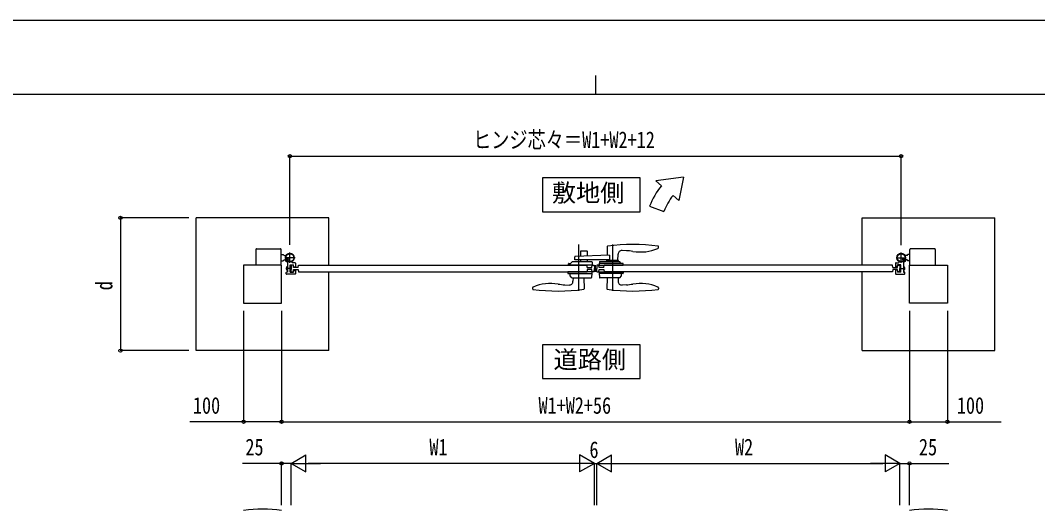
# Model space of a CAD drawing. Units: millimetres, scale not verified. Extents: x -4205 to 4205, y -2970 to 2970.
# Drawn here: x -1522 to 1161, y 1678 to 2970 of the extents above; entities that cross this region are included whole.
import ezdxf
from ezdxf.enums import TextEntityAlignment as Align

# ---------------------------------------------------------------- set-up
doc = ezdxf.new("R2010")
doc.units = ezdxf.units.MM
doc.header["$LTSCALE"] = 10
for name, color, linetype in [('0-1_USER1', 3, 'Continuous'), ('0-2_YKK_12', 2, 'Continuous'), ('0-3_YKK_13', 4, 'Continuous'), ('0-4_YKK_A1', 4, 'Continuous'), ('0-5_YKK_D', 6, 'Continuous'), ('0-6_YKK_ZWAK', 7, 'Continuous')]:
    doc.layers.add(name, color=color, linetype=linetype)
doc.styles.add('ＭＳ ゴシック', font='')
doc.styles.get('ＭＳ ゴシック').set_extended_font_data('MS Gothic')

msp = doc.modelspace()

# ---------------------------------------------------------------- linework, layer by layer
at = {"layer": '0-1_USER1'}
for points in [[(-144.51, 2554.58), (-144.51, 2465.33), (113.09, 2465.33), (113.09, 2554.58)], [(-144.51, 2115.14), (-144.51, 2025.89), (113.09, 2025.89), (113.09, 2115.14)]]:
    msp.add_lwpolyline(points, close=True, dxfattribs=at)
at = {"layer": '0-2_YKK_12'}
for p, q in [((-49.98, 2379.53), (-49.98, 2257.48)), ((40.02, 2379.53), (40.02, 2257.48)), ((-4.98, 2307.55), (-4.98, 2324.55))]:
    msp.add_line(p, q, dxfattribs=at)
at = {"layer": '0-3_YKK_13'}
for p, q in [((-27.49, 2362.04), (-43.49, 2362.04)), ((26, 2374.02), (25.6, 2350.74)), ((76.27, 2363), (64.95, 2363.59)), ((160.93, 2370.76), (161.02, 2373.36)), ((161.02, 2373.36), (161.01, 2374.02)), ((-59.98, 2339.05), (-59.98, 2346.78)), ((32.2, 2339.05), (-59.98, 2339.05)), ((32.2, 2350.97), (-59.02, 2347.78)), ((-44.49, 2361.04), (-44.49, 2348.34)), ((-44.49, 2339.05), (-44.49, 2334.04)), ((-26.49, 2348.97), (-26.49, 2361.04)), ((-26.49, 2334.04), (-26.49, 2339.05)), ((24.07, 2336.55), (24.07, 2334.55)), ((55.47, 2337.05), (24.57, 2337.05)), ((25.74, 2337.05), (25.74, 2339.05)), ((32.2, 2350.97), (32.2, 2339.05)), ((54.27, 2337.05), (54.42, 2353.69)), ((55.97, 2334.55), (55.97, 2336.55)), ((-77.84, 2307.55), (-77.98, 2303.55)), ((-15.12, 2307.55), (-77.84, 2307.55)), ((-76.34, 2324.55), (-76.48, 2328.54)), ((-14.64, 2334.04), (-66.49, 2334.04)), ((-15.12, 2307.55), (-14.98, 2303.55)), ((-13.64, 2333.08), (-13.48, 2328.54)), ((-13.48, 2328.54), (-13.62, 2324.55)), ((5.18, 2333.08), (5.02, 2328.55)), ((5.02, 2328.55), (5.16, 2324.55)), ((5.16, 2307.55), (5.02, 2303.55)), ((67.02, 2329.55), (5.05, 2329.55)), ((5.16, 2324.55), (67.88, 2324.55)), ((5.16, 2307.55), (67.88, 2307.55)), ((6.18, 2334.05), (58.02, 2334.05)), ((62.52, 2329.55), (58.02, 2334.05)), ((67.88, 2324.55), (68.02, 2328.55)), ((67.88, 2307.55), (68.02, 2303.55)), ((-77.98, 2303.55), (-77.98, 2303.51)), ((-76.98, 2302.55), (-15.02, 2302.55)), ((-72.98, 2302.55), (-72.78, 2296.75)), ((-72.63, 2296.41), (-67.92, 2291.69)), ((-67.56, 2291.55), (-16.36, 2291.55)), ((-64.25, 2291.55), (-64.41, 2282.32)), ((-35.71, 2291.55), (-35.21, 2262.84)), ((-14.98, 2303.55), (-15.37, 2292.51)), ((5.02, 2303.55), (5.41, 2292.51)), ((67.02, 2302.55), (5.05, 2302.55)), ((57.6, 2291.55), (6.4, 2291.55)), ((25.75, 2291.55), (25.25, 2262.84)), ((54.29, 2291.55), (54.45, 2282.32)), ((62.67, 2296.41), (57.96, 2291.69)), ((63.02, 2302.55), (62.82, 2296.75)), ((68.02, 2303.55), (68.02, 2303.51)), ((-86.23, 2273.1), (-74.93, 2272.51)), ((-35.21, 2262.84), (-35.22, 2262.18)), ((25.25, 2262.84), (25.26, 2262.18)), ((76.27, 2273.1), (64.97, 2272.51))]:
    msp.add_line(p, q, dxfattribs=at)
for points in [[(-13.62, 2324.54), (-37.53, 2324.54), (-76.34, 2324.54)], [(-75.48, 2329.54), (-70.99, 2329.54), (-66.49, 2334.04)], [(-170.89, 2265.34), (-170.98, 2262.73), (-170.97, 2262.07)], [(160.93, 2265.34), (161.02, 2262.73), (161.01, 2262.07)]]:
    msp.add_lwpolyline(points, dxfattribs=at)
for centre, radius, start, end in [((-43.49, 2361.04), 1, 90, 180), ((-27.49, 2361.04), 1, 0, 90), ((27, 2374), 1, 97.81776, 179), ((93.52, 1889.55), 490, 82.18537, 97.81776), ((64.42, 2353.6), 10, 87, 179.5), ((67.9, 2203.21), 160, 80.71811, 87), ((113.06, 2479.55), 120, 260.71811, 292.87469), ((158.93, 2370.83), 2, 292.87469, 358), ((160.01, 2374.01), 1, 1, 82.18537), ((-58.98, 2346.78), 1, 92, 180), ((24.57, 2336.55), 0.5, 90, 180), ((24.57, 2334.55), 0.5, 180, 270), ((55.47, 2336.55), 0.5, 0, 90), ((55.47, 2334.55), 0.5, 270, 0), ((-75.48, 2328.54), 1, 90, 178), ((-14.64, 2333.04), 1, 2, 90), ((6.18, 2333.05), 1, 90, 178), ((67.02, 2328.55), 1, 2, 90), ((-76.98, 2303.55), 1, 182, 270), ((-74.41, 2282.5), 10, 267, 359), ((-72.28, 2296.76), 0.5, 182, 225), ((-67.56, 2292.05), 0.5, 225, 270), ((-16.36, 2292.55), 1, 270, 358), ((6.4, 2292.55), 1, 182, 270), ((64.45, 2282.5), 10, 181, 273), ((57.6, 2292.05), 0.5, 270, 315), ((62.32, 2296.76), 0.5, 315, 358), ((67.02, 2303.55), 1, 270, 358), ((-169.97, 2262.09), 1, 181, 262.18537), ((-168.89, 2265.27), 2, 112.87469, 178), ((-103.48, 2746.55), 490, 262.18537, 277.90552), ((-123.02, 2156.55), 120, 80.71811, 112.87469), ((-77.86, 2432.88), 160, 260.71811, 267), ((-36.22, 2262.2), 1, 277.90552, 359), ((26.26, 2262.2), 1, 181, 262.09448), ((93.52, 2746.55), 490, 262.09448, 277.81463), ((67.9, 2432.88), 160, 273, 279.28189), ((113.06, 2156.55), 120, 67.12531, 99.28189), ((158.93, 2265.27), 2, 2, 67.12531), ((160.01, 2262.09), 1, 277.81463, 359)]:
    msp.add_arc(centre, radius, start, end, dxfattribs=at)
at = {"layer": '0-4_YKK_A1'}
for p, q in [((226.88, 2557.05), (153.67, 2547.04)), ((226.88, 2557.05), (214.95, 2495.62)), ((168.99, 2534.18), (153.67, 2547.04)), ((214.95, 2495.62), (199.63, 2508.47)), ((137.73, 2480.05), (175.32, 2466.37)), ((-707.98, 2449.55), (-1057.98, 2449.55)), ((-1057.98, 2099.55), (-1057.98, 2449.55)), ((-707.98, 2324.55), (-707.98, 2449.55)), ((698.02, 2449.55), (1048.02, 2449.55)), ((698.02, 2324.55), (698.02, 2449.55)), ((1048.02, 2099.55), (1048.02, 2449.55)), ((-900.98, 2366.05), (-900.98, 2324.55)), ((-898.98, 2368.05), (-835.98, 2368.05)), ((-833.98, 2324.55), (-833.98, 2366.05)), ((824.02, 2324.55), (824.02, 2366.05)), ((889.02, 2368.05), (826.02, 2368.05)), ((891.02, 2366.05), (891.02, 2324.55)), ((-833.98, 2353.05), (-828.98, 2353.05)), ((-833.98, 2336.05), (-828.98, 2336.05)), ((-826.48, 2350.55), (-828.98, 2353.05)), ((-826.48, 2338.55), (-828.98, 2336.05)), ((-826.48, 2350.55), (-820.79, 2350.55)), ((-826.48, 2338.55), (-823.61, 2338.55)), ((-797.48, 2344.55), (-824.48, 2344.55)), ((-814.45, 2342.12), (-823.68, 2335.65)), ((-822.41, 2340.82), (-823.34, 2339.7)), ((-816.26, 2342.49), (-821.17, 2339.05)), ((-819.63, 2336.85), (-814.72, 2340.29)), ((-810.98, 2331.05), (-810.98, 2358.05)), ((787.52, 2344.55), (814.52, 2344.55)), ((801.02, 2331.05), (801.02, 2358.05)), ((804.49, 2342.12), (813.72, 2335.65)), ((809.67, 2336.85), (804.75, 2340.29)), ((806.3, 2342.49), (811.21, 2339.05)), ((816.52, 2350.55), (810.83, 2350.55)), ((812.45, 2340.82), (813.38, 2339.7)), ((816.52, 2338.55), (813.65, 2338.55)), ((816.52, 2350.55), (819.02, 2353.05)), ((816.52, 2338.55), (819.02, 2336.05)), ((824.02, 2353.05), (819.02, 2353.05)), ((824.02, 2336.05), (819.02, 2336.05)), ((-807.37, 2316.05), (-821.54, 2316.05)), ((-818.78, 2320.05), (-819.98, 2318.85)), ((-819.98, 2318.85), (-819.98, 2313.25)), ((-818.78, 2312.05), (-819.98, 2313.25)), ((-819.46, 2319.37), (-817.48, 2319.37)), ((-819.46, 2312.73), (-817.48, 2312.73)), ((-818.78, 2312.05), (-818.78, 2320.05)), ((-817.48, 2320.05), (-818.78, 2320.05)), ((-818.78, 2312.05), (-817.48, 2312.05)), ((-817.48, 2332.72), (-817.48, 2316.51)), ((-817.48, 2315.59), (-817.48, 2306.35)), ((-810.48, 2306.35), (-810.48, 2325.75)), ((-809.18, 2320.05), (-810.48, 2320.05)), ((-810.48, 2319.37), (-808.5, 2319.37)), ((-810.48, 2312.73), (-808.5, 2312.73)), ((-810.48, 2312.05), (-809.18, 2312.05)), ((-810.18, 2326.05), (-801.78, 2326.05)), ((-809.18, 2312.05), (-807.98, 2313.25)), ((-807.48, 2324.55), (-807.98, 2316.05)), ((-807.48, 2307.55), (-807.98, 2316.05)), ((-797.48, 2331.05), (-803.91, 2331.05)), ((-801.48, 2321.55), (-801.48, 2325.75)), ((-801.48, 2310.55), (-801.48, 2306.35)), ((-800.48, 2320.55), (-797.48, 2320.55)), ((-800.48, 2311.55), (-797.48, 2311.55)), ((-796.48, 2330.05), (-796.48, 2321.55)), ((-796.48, 2310.55), (-796.48, 2302.05)), ((-788.98, 2313.05), (-788.5, 2307.55)), ((-788.5, 2307.55), (-27.46, 2307.55)), ((-707.98, 2099.55), (-707.98, 2307.55)), ((-26.98, 2319.05), (-27.46, 2324.55)), ((-26.98, 2313.05), (-27.46, 2307.55)), ((-8.48, 2307.55), (-20.98, 2307.55)), ((-8.48, 2324.55), (-7.98, 2316.05)), ((-8.48, 2307.55), (-7.98, 2316.05)), ((-1.48, 2324.55), (-1.98, 2316.05)), ((-1.48, 2307.55), (-1.98, 2316.05)), ((-1.48, 2307.55), (11.02, 2307.55)), ((17.02, 2319.05), (17.5, 2324.55)), ((17.02, 2313.05), (17.5, 2307.55)), ((778.54, 2307.55), (17.5, 2307.55)), ((698.02, 2099.55), (698.02, 2307.55)), ((779.02, 2313.05), (778.54, 2307.55)), ((786.52, 2330.05), (786.52, 2321.55)), ((786.52, 2310.55), (786.52, 2302.05)), ((787.52, 2331.05), (793.95, 2331.05)), ((790.52, 2320.55), (787.52, 2320.55)), ((790.52, 2311.55), (787.52, 2311.55)), ((791.52, 2321.55), (791.52, 2325.75)), ((791.52, 2310.55), (791.52, 2306.35)), ((800.22, 2326.05), (791.82, 2326.05)), ((797.41, 2316.05), (811.58, 2316.05)), ((797.52, 2324.55), (798.02, 2316.05)), ((797.52, 2307.55), (798.02, 2316.05)), ((799.22, 2312.05), (798.02, 2313.25)), ((800.52, 2319.37), (798.54, 2319.37)), ((800.52, 2312.73), (798.54, 2312.73)), ((799.22, 2320.05), (800.52, 2320.05)), ((800.52, 2312.05), (799.22, 2312.05)), ((800.52, 2306.35), (800.52, 2325.75)), ((807.52, 2332.72), (807.52, 2316.51)), ((807.52, 2320.05), (808.82, 2320.05)), ((809.5, 2319.37), (807.52, 2319.37)), ((807.52, 2315.59), (807.52, 2306.35)), ((809.5, 2312.73), (807.52, 2312.73)), ((808.82, 2312.05), (807.52, 2312.05)), ((808.82, 2312.05), (808.82, 2320.05)), ((808.82, 2320.05), (810.02, 2318.85)), ((808.82, 2312.05), (810.02, 2313.25)), ((810.02, 2318.85), (810.02, 2313.25)), ((-820.48, 2302.05), (-820.48, 2305.75)), ((-817.78, 2306.05), (-820.18, 2306.05)), ((-797.48, 2301.05), (-819.48, 2301.05)), ((-810.18, 2306.05), (-801.78, 2306.05)), ((787.52, 2301.05), (809.52, 2301.05)), ((800.22, 2306.05), (791.82, 2306.05)), ((807.82, 2306.05), (810.22, 2306.05)), ((810.52, 2302.05), (810.52, 2305.75)), ((-707.98, 2099.55), (-1057.98, 2099.55)), ((698.02, 2099.55), (1048.02, 2099.55))]:
    msp.add_line(p, q, dxfattribs=at)
for points in [[(-823.53, 2338.32), (-821.39, 2338.66), (-820.23, 2338.07)], [(-822.41, 2340.82), (-818.39, 2335.09), (-819.76, 2334.59)], [(-821.12, 2334.88), (-820.07, 2336.78), (-820.23, 2338.07)], [(812.45, 2340.82), (808.43, 2335.09), (809.8, 2334.59)], [(811.16, 2334.88), (810.11, 2336.78), (810.27, 2338.07)], [(813.57, 2338.32), (811.43, 2338.66), (810.27, 2338.07)], [(-809.18, 2312.05), (-809.18, 2320.05), (-807.98, 2318.85), (-807.98, 2313.25)], [(-788.98, 2319.05), (-801.28, 2319.05), (-801.98, 2324.55), (-807.48, 2324.55)], [(-807.48, 2307.55), (-801.98, 2307.55), (-801.28, 2313.05), (-788.98, 2313.05)], [(-788.98, 2319.05), (-788.5, 2324.55), (-27.46, 2324.55)], [(-26.98, 2319.05), (-14.68, 2319.05), (-13.98, 2324.55), (-8.48, 2324.55)], [(-13.98, 2307.55), (-14.68, 2313.05), (-26.98, 2313.05)], [(17.02, 2319.05), (4.72, 2319.05), (4.02, 2324.55), (-1.48, 2324.55)], [(4.02, 2307.55), (4.72, 2313.05), (17.02, 2313.05)], [(779.02, 2319.05), (778.54, 2324.55), (17.5, 2324.55)], [(779.02, 2319.05), (791.32, 2319.05), (792.02, 2324.55), (797.52, 2324.55)], [(797.52, 2307.55), (792.02, 2307.55), (791.32, 2313.05), (779.02, 2313.05)], [(799.22, 2312.05), (799.22, 2320.05), (798.02, 2318.85), (798.02, 2313.25)]]:
    msp.add_lwpolyline(points, dxfattribs=at)
for points in [[(-819.25, 2336.31), (-814.34, 2339.76), (-816.63, 2343.03), (-821.55, 2339.59)], [(809.29, 2336.31), (804.38, 2339.76), (806.67, 2343.03), (811.59, 2339.59)], [(-932.98, 2224.55), (-832.98, 2224.55), (-832.98, 2324.55), (-932.98, 2324.55)], [(923.02, 2224.55), (823.02, 2224.55), (823.02, 2324.55), (923.02, 2324.55)]]:
    msp.add_lwpolyline(points, close=True, dxfattribs=at)
for centre, radius in [((-810.98, 2344.55), 11.5), ((-810.98, 2344.55), 10.35), ((801.02, 2344.55), 11.5), ((801.02, 2344.55), 10.35)]:
    msp.add_circle(centre, radius, dxfattribs=at)
for centre, radius, start, end in [((306.88, 2418.48), 180, 140, 160), ((306.88, 2418.48), 140, 140, 160), ((-898.98, 2366.05), 2, 90, 180), ((-835.98, 2366.05), 2, 360, 90), ((826.02, 2366.05), 2, 90, 180), ((889.02, 2366.05), 2, 0, 90), ((-822.35, 2338.87), 1.3, 140, 200.9647), ((-815.16, 2341.62), 9, 200.9647, 229.0353), ((-820.21, 2335.81), 1.3, 229.0353, 290), ((-822.48, 2332.72), 5, 360, 45.81561), ((-803.91, 2333.05), 2, 121.58634, 270), ((793.95, 2333.05), 2, 270, 58.41366), ((812.52, 2332.72), 5, 134.18439, 180), ((810.25, 2335.81), 1.3, 250, 310.9647), ((805.2, 2341.62), 9, 310.9647, 339.0353), ((812.39, 2338.87), 1.3, 339.0353, 40), ((-817.28, 2316.51), 0.2, 180, 246.42182), ((-817.28, 2315.59), 0.2, 113.57818, 180), ((-817.48, 2316.05), 0.3, 293.57818, 66.42182), ((-810.18, 2325.75), 0.3, 90, 180), ((-801.78, 2325.75), 0.3, 360, 90), ((-800.48, 2321.55), 1, 180, 270), ((-800.48, 2310.55), 1, 90, 180), ((-797.48, 2330.05), 1, 360, 90), ((-797.48, 2321.55), 1, 270, 360), ((-797.48, 2310.55), 1, 360, 90), ((787.52, 2330.05), 1, 90, 180), ((787.52, 2321.55), 1, 180, 270), ((787.52, 2310.55), 1, 90, 180), ((790.52, 2321.55), 1, 270, 0), ((790.52, 2310.55), 1, 0, 90), ((791.82, 2325.75), 0.3, 90, 180), ((800.22, 2325.75), 0.3, 0, 90), ((807.52, 2316.05), 0.3, 113.57818, 246.42182), ((807.32, 2316.51), 0.2, 293.57818, 0), ((807.32, 2315.59), 0.2, 0, 66.42182), ((-820.18, 2305.75), 0.3, 90, 180), ((-819.48, 2302.05), 1, 180, 270), ((-817.78, 2306.35), 0.3, 270, 360), ((-810.18, 2306.35), 0.3, 180, 270), ((-801.78, 2306.35), 0.3, 270, 360), ((-797.48, 2302.05), 1, 270, 360), ((787.52, 2302.05), 1, 180, 270), ((791.82, 2306.35), 0.3, 180, 270), ((800.22, 2306.35), 0.3, 270, 0), ((807.82, 2306.35), 0.3, 180, 270), ((809.52, 2302.05), 1, 270, 0), ((810.22, 2305.75), 0.3, 0, 90), ((-882.98, 1361.83), 320, 80.9989, 99.0011), ((873.02, 1361.83), 320, 80.9989, 99.0011)]:
    msp.add_arc(centre, radius, start, end, dxfattribs=at)
at = {"layer": '0-5_YKK_D'}
for p, q in [((-810.98, 2378.05), (-810.98, 2613.05)), ((-810.98, 2612.05), (801.02, 2612.05)), ((801.02, 2377.55), (801.02, 2613.05)), ((-1077.98, 2449.55), (-1259, 2449.55)), ((-1258, 2449.55), (-1258, 2099.55)), ((-932.98, 2204.55), (-932.98, 1911.05)), ((-832.98, 2204.55), (-832.98, 1911.05)), ((-832.98, 2204.55), (-832.98, 1911.05)), ((823.02, 2204.55), (823.02, 1911.05)), ((823.02, 2204.55), (823.02, 1911.05)), ((923.02, 2204.55), (923.02, 1911.05)), ((-1077.98, 2099.55), (-1259, 2099.55)), ((-832.98, 1912.05), (823.02, 1912.05)), ((-807.98, 1802.33), (-769.01, 1824.83)), ((-769.01, 1779.83), (-769.01, 1824.83)), ((-7.98, 1802.33), (-46.95, 1824.83)), ((-46.95, 1824.83), (-46.95, 1779.83)), ((-1.98, 1802.33), (36.99, 1824.83)), ((36.99, 1779.83), (36.99, 1824.83)), ((798.02, 1802.33), (759.05, 1824.83)), ((759.05, 1824.83), (759.05, 1779.83)), ((-832.98, 1692.33), (-832.98, 1803.33)), ((-807.98, 1692.33), (-807.98, 1803.33)), ((-807.98, 1692.33), (-807.98, 1803.33)), ((-807.98, 1802.33), (-769.01, 1779.83)), ((-807.98, 1802.33), (-730.04, 1802.33)), ((-52.98, 1802.33), (-762.98, 1802.33)), ((-7.98, 1802.33), (-85.92, 1802.33)), ((-7.98, 1802.33), (-46.95, 1779.83)), ((-7.98, 1692.33), (-7.98, 1803.33)), ((-7.98, 1692.33), (-7.98, 1803.33)), ((-7.98, 1802.33), (-1.98, 1802.33)), ((-1.98, 1692.33), (-1.98, 1803.33)), ((-1.98, 1692.33), (-1.98, 1803.33)), ((-1.98, 1802.33), (36.99, 1779.83)), ((-1.98, 1802.33), (75.96, 1802.33)), ((43.02, 1802.33), (753.02, 1802.33)), ((798.02, 1802.33), (720.08, 1802.33)), ((798.02, 1802.33), (759.05, 1779.83)), ((798.02, 1692.33), (798.02, 1803.33)), ((798.02, 1692.33), (798.02, 1803.33)), ((823.02, 1692.33), (823.02, 1803.33))]:
    msp.add_line(p, q, dxfattribs=at)
for points in [[(-832.98, 1912.05), (-932.98, 1912.05), (-1074.78, 1912.05)], [(823.02, 1912.05), (923.02, 1912.05), (1064.82, 1912.05)], [(-807.98, 1802.33), (-832.98, 1802.33), (-936.38, 1802.33)], [(798.02, 1802.33), (823.02, 1802.33), (926.42, 1802.33)]]:
    msp.add_lwpolyline(points, dxfattribs=at)
for centre in [(-810.98, 2612.05), (801.02, 2612.05), (-1258, 2449.55), (-1258, 2099.55), (-932.98, 1912.05), (-832.98, 1912.05), (-832.98, 1912.05), (823.02, 1912.05), (823.02, 1912.05), (923.02, 1912.05), (-832.98, 1802.33), (823.02, 1802.33)]:
    msp.add_circle(centre, 4.25, dxfattribs=at)
at = {"layer": '0-6_YKK_ZWAK'}
for p, q in [((-4.98, 2825), (-4.98, 2775)), ((3895.02, 2775), (-3904.98, 2775))]:
    msp.add_line(p, q, dxfattribs=at)
msp.add_lwpolyline([(-4205, -2970), (4205, -2970), (4205, 2970), (-4205, 2970)], close=True, dxfattribs=at)

# ---------------------------------------------------------------- texts
at = {"layer": '0-1_USER1', "style": 'ＭＳ ゴシック'}
for s, p in [('敷地側', (-120.13, 2478.08)), ('道路側', (-115.79, 2038.64))]:
    msp.add_text(s, height=46.74, dxfattribs=at).set_placement(p, align=Align.BOTTOM_LEFT)
at = {"layer": '0-5_YKK_D', "style": 'ＭＳ ゴシック', "width": 0.8}
for s, p in [('ヒンジ芯々＝W1+W2+12', (-328.18, 2620.05)), ('100', (-1066.78, 1920.05)), ('W1+W2+56', (-155.38, 1920.05)), ('100', (948.02, 1920.05)), ('25', (-928.38, 1810.33)), ('W1', (-443.18, 1810.33)), ('6', (-20.98, 1803.33)), ('W2', (362.82, 1810.33)), ('25', (848.02, 1810.33))]:
    msp.add_text(s, height=43.99, dxfattribs=at).set_placement(p, align=Align.BOTTOM_LEFT)
msp.add_text('d', height=43.99, rotation=90, dxfattribs=at).set_placement((-1266, 2258.55), align=Align.BOTTOM_LEFT)

doc.saveas('drawing.dxf')
